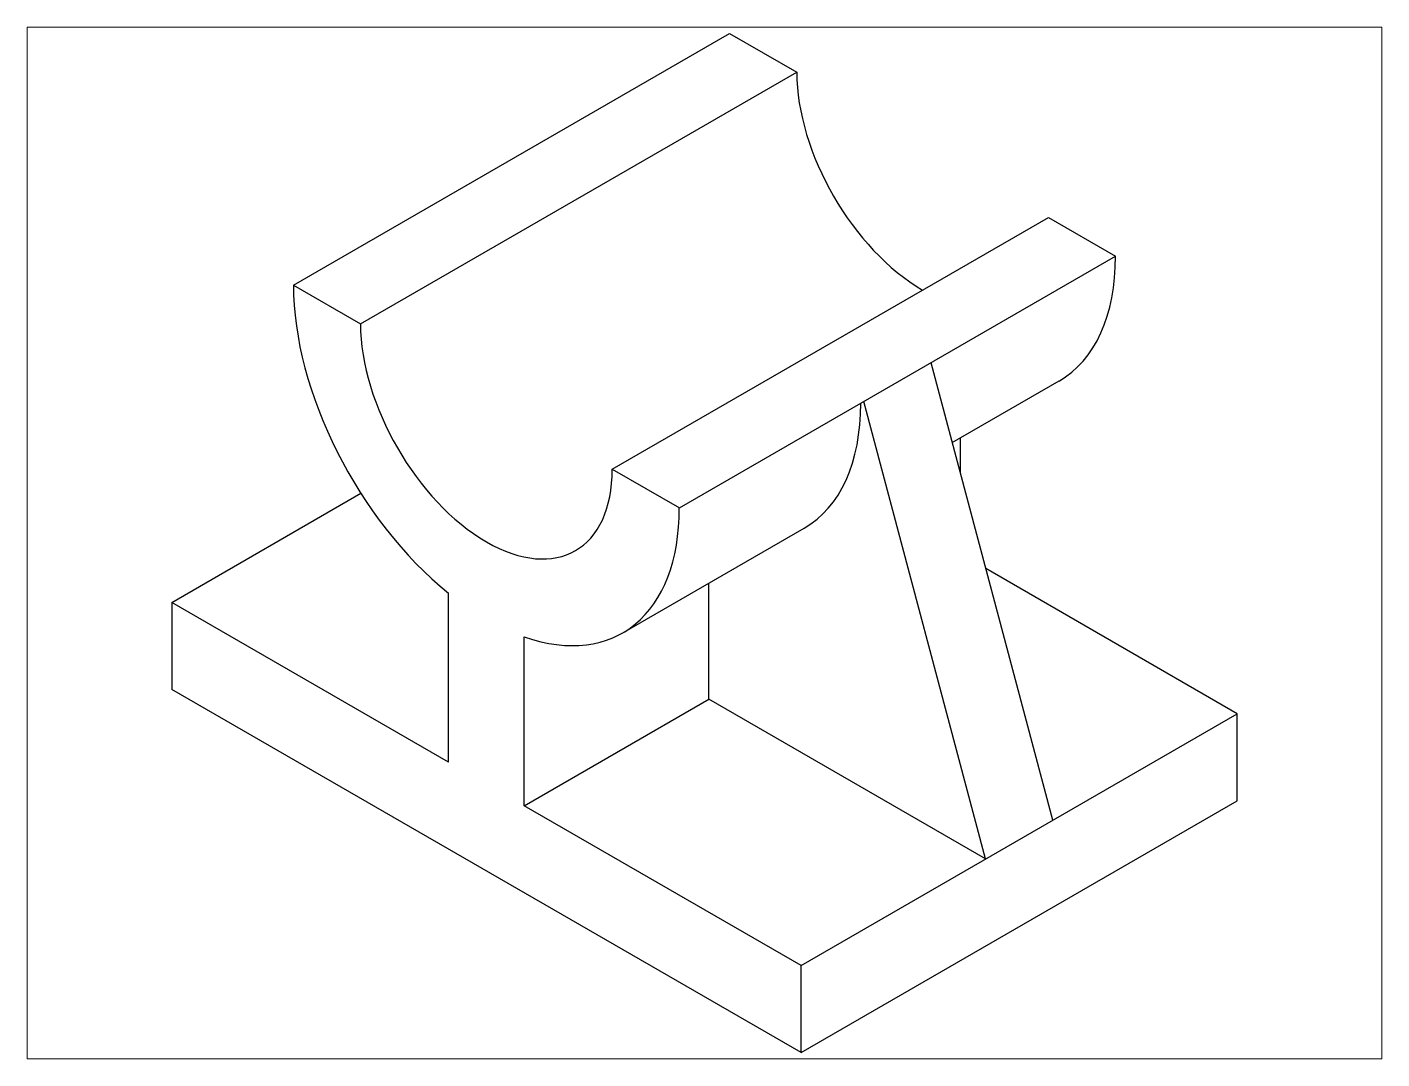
# Paper-space layout 'Layout2' of a CAD drawing. Header units: inches. Extents: x 1.05 to 9.45, y 0.8 to 7.2.
# The model-space entities are those that its viewports show. They can reach past a viewport. Long polylines and large blocks are cut down to what shows.
import ezdxf

# ---------------------------------------------------------------- set-up
doc = ezdxf.new("R2010")
doc.units = ezdxf.units.IN
doc.header["$MEASUREMENT"] = 0

msp = doc.modelspace()

# ---------------------------------------------------------------- linework, layer by layer
at = {"layer": 'Defpoints'}
for p, q in [((110.07, 110.25), (155.1, 136.25)), ((110.07, 110.25), (155.1, 136.25)), ((155.1, 136.25), (162.03, 132.25)), ((117, 106.25), (162.03, 132.25)), ((142.98, 91.25), (188.01, 117.25)), ((188.01, 117.25), (194.94, 113.25)), ((149.91, 87.25), (194.94, 113.25)), ((110.07, 110.25), (117, 106.25)), ((188.45, 55), (175.89, 102.25)), ((178.08, 93.99), (189.11, 100.36)), ((181.52, 51), (168.96, 98.25)), ((178.92, 90.85), (178.92, 94.48)), ((142.98, 91.25), (149.91, 87.25)), ((97.51, 77.5), (117.03, 88.77)), ((144.07, 74.36), (162.8, 85.17)), ((207.5, 66), (181.54, 80.99)), ((126.09, 61), (126.09, 78.45)), ((152.94, 67.5), (152.94, 79.48)), ((97.51, 77.5), (97.51, 68.5)), ((126.09, 61), (97.51, 77.5)), ((133.89, 56.5), (133.89, 73.95)), ((162.47, 31), (97.51, 68.5)), ((133.89, 56.5), (152.94, 67.5)), ((181.52, 51), (152.94, 67.5)), ((162.47, 40), (207.5, 66)), ((207.5, 57), (207.5, 66)), ((162.47, 40), (133.89, 56.5)), ((162.47, 31), (207.5, 57)), ((162.47, 31), (207.5, 57)), ((162.47, 31), (162.47, 40)), ((162.47, 31), (162.47, 31))]:
    msp.add_line(p, q, dxfattribs=at)
for centre, major_axis, start_param, end_param in [((175.02, 124.75), (9.19, -15.91), 3.926991, 5.497787), ((175.02, 124.75), (14.08, -24.4), 6.283185, 7.068583), ((129.99, 98.75), (14.08, -24.4), 3.926991, 5.300865), ((129.99, 98.75), (9.19, -15.91), 3.926991, 7.068583), ((148.72, 109.56), (14.08, -24.4), 6.283185, 7.068583), ((129.99, 98.75), (14.08, -24.4), 5.69471, 7.068583)]:
    msp.add_ellipse(centre, major_axis=major_axis, ratio=0.57735, start_param=start_param, end_param=end_param, dxfattribs=at)

psp = doc.layouts.new('Layout2')

# ---------------------------------------------------------------- viewports
at = {"layer": 'Defpoints'}
psp.add_viewport(center=(5.25, 4), size=(8.4, 6.4), view_center_point=(152.5067, 83.6284), view_height=106.552062, dxfattribs=at)

doc.saveas('drawing.dxf')
